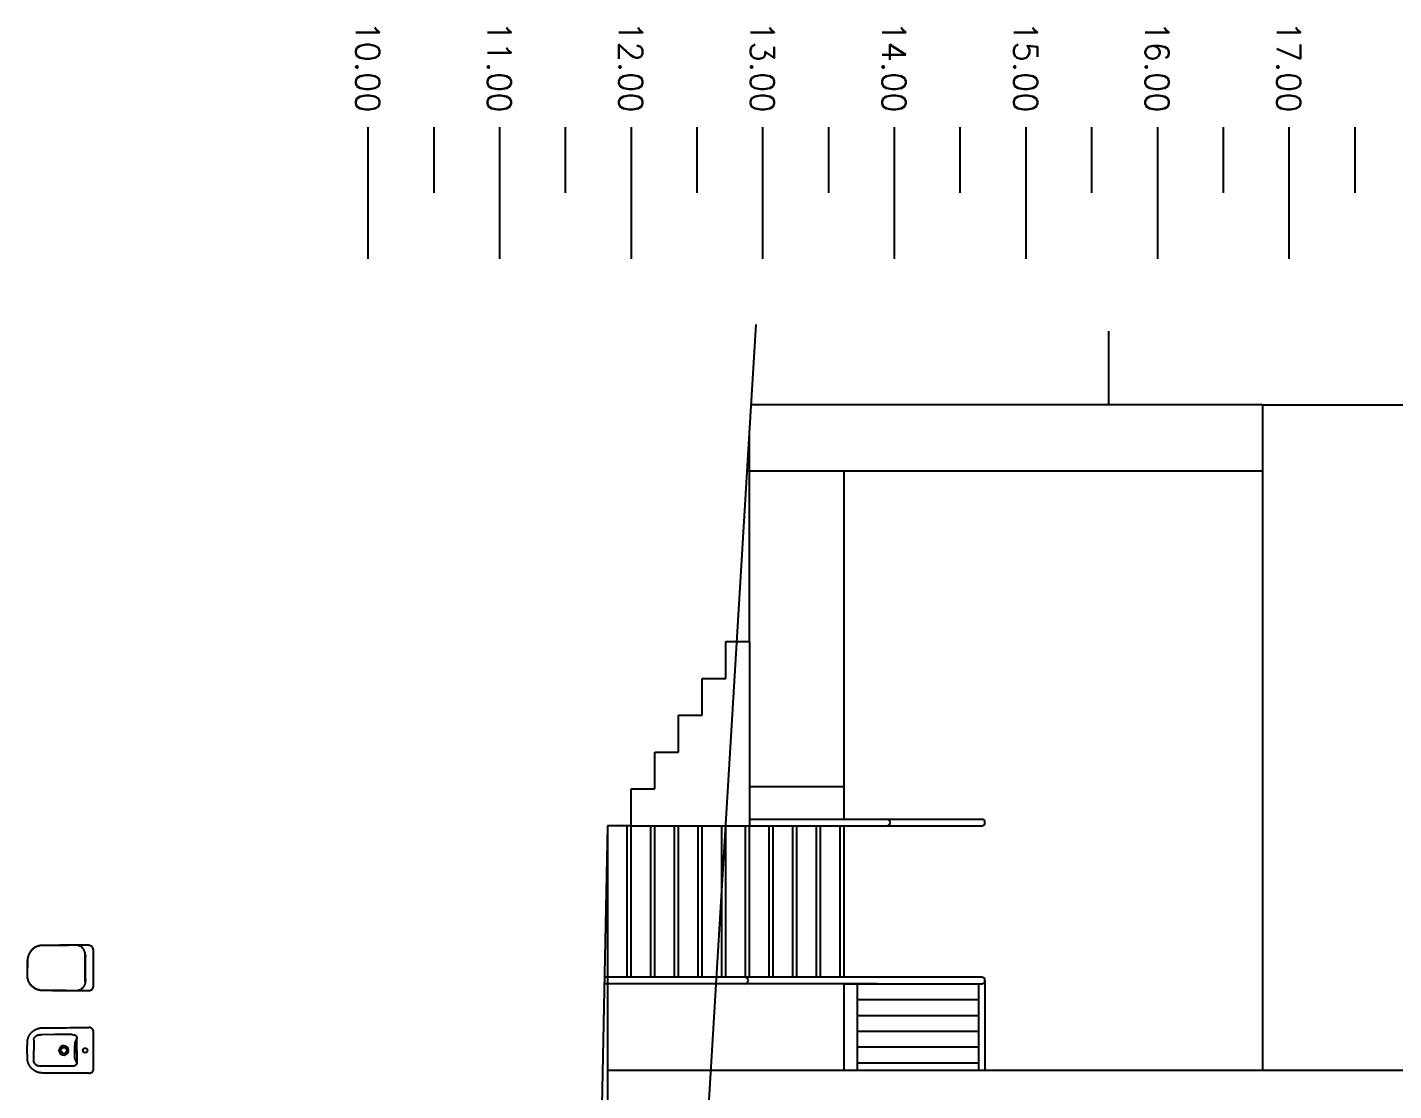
# Model space of a CAD drawing. Header units: millimetres. Extents: x 1778 to 2471, y 1406 to 1876.
# Drawn here: x 1854.64 to 1865.02, y 1685.31 to 1693.39 of the extents above; entities that cross this region are included whole.
import ezdxf

# ---------------------------------------------------------------- set-up
doc = ezdxf.new("R2010")
doc.units = ezdxf.units.MM
doc.linetypes.add('DASHED', pattern=[19.05, 12.7, -6.35])
for name, color, linetype in [('ARQ_CONSTRUIR_CORTE', 10, 'Continuous'), ('ARQ_CONSTRUIR_VISTA', 30, 'Continuous'), ('ARQ_DEMOLIR_CORTE', 2, 'Continuous'), ('ARQ_EXISNTENTE_VISTA', 9, 'Continuous'), ('ARQ_LINHA_CORTE', 4, 'Continuous'), ('ARQ_TEXTO', 3, 'Continuous')]:
    doc.layers.add(name, color=color, linetype=linetype)
doc.styles.add('ROMA1_20', font='romans.shx', dxfattribs={"height": 0.18})

msp = doc.modelspace()

# ---------------------------------------------------------------- linework, layer by layer
at = {"layer": 'ARQ_CONSTRUIR_CORTE'}
for p, q in [((1860.126, 1688.726), (1860.126, 1690.31)), ((1859.946, 1688.446), (1859.946, 1688.726)), ((1859.946, 1688.726), (1860.126, 1688.726)), ((1859.766, 1688.166), (1859.766, 1688.446)), ((1859.766, 1688.446), (1859.946, 1688.446)), ((1859.586, 1687.886), (1859.586, 1688.166)), ((1859.586, 1688.166), (1859.766, 1688.166)), ((1859.406, 1687.606), (1859.406, 1687.886)), ((1859.406, 1687.886), (1859.586, 1687.886)), ((1859.226, 1687.326), (1859.226, 1687.606)), ((1859.226, 1687.606), (1859.406, 1687.606)), ((1859.046, 1687.326), (1858.976, 1683.826)), ((1859.226, 1687.326), (1859.046, 1687.326))]:
    msp.add_line(p, q, dxfattribs=at)
at = {"layer": 'ARQ_CONSTRUIR_VISTA'}
for p, q in [((1860.846, 1687.376), (1860.846, 1690.02)), ((1860.126, 1688.726), (1860.126, 1687.326)), ((1860.126, 1687.626), (1860.846, 1687.626)), ((1859.046, 1687.326), (1859.046, 1680.324)), ((1859.196, 1686.176), (1859.196, 1687.326)), ((1859.226, 1686.176), (1859.226, 1687.326)), ((1859.226, 1687.326), (1861.026, 1687.326)), ((1859.376, 1686.176), (1859.376, 1687.326)), ((1859.406, 1686.176), (1859.406, 1687.326)), ((1859.556, 1686.176), (1859.556, 1687.326)), ((1859.586, 1686.176), (1859.586, 1687.326)), ((1859.736, 1686.176), (1859.736, 1687.326)), ((1859.766, 1686.176), (1859.766, 1687.326)), ((1859.916, 1686.176), (1859.916, 1687.326)), ((1859.946, 1686.176), (1859.946, 1687.326)), ((1860.096, 1686.176), (1860.096, 1687.326)), ((1860.126, 1687.376), (1861.891, 1687.376)), ((1860.126, 1686.176), (1860.126, 1687.326)), ((1860.276, 1686.176), (1860.276, 1687.326)), ((1860.306, 1686.176), (1860.306, 1687.326)), ((1860.456, 1686.176), (1860.456, 1687.326)), ((1860.486, 1686.176), (1860.486, 1687.326)), ((1860.636, 1686.176), (1860.636, 1687.326)), ((1860.666, 1686.176), (1860.666, 1687.326)), ((1860.816, 1686.176), (1860.816, 1687.326)), ((1860.846, 1686.176), (1860.846, 1687.326)), ((1860.846, 1687.326), (1861.891, 1687.326)), ((1855.14, 1686.106), (1855.14, 1686.385)), ((1854.638, 1686.188), (1854.638, 1686.303)), ((1855.077, 1686.349), (1855.077, 1686.349)), ((1855.077, 1686.349), (1855.077, 1686.349)), ((1855.077, 1686.348), (1855.077, 1686.348)), ((1855.077, 1686.348), (1855.077, 1686.348)), ((1855.077, 1686.347), (1855.078, 1686.347)), ((1855.078, 1686.331), (1855.077, 1686.331)), ((1855.079, 1686.346), (1855.079, 1686.333)), ((1861.891, 1686.176), (1859.022, 1686.176)), ((1855.078, 1686.161), (1855.077, 1686.161)), ((1855.077, 1686.144), (1855.077, 1686.144)), ((1855.077, 1686.143), (1855.077, 1686.144)), ((1855.077, 1686.144), (1855.078, 1686.144)), ((1855.077, 1686.142), (1855.077, 1686.142)), ((1855.077, 1686.142), (1855.077, 1686.142)), ((1855.079, 1686.159), (1855.079, 1686.146)), ((1861.096, 1686.126), (1859.022, 1686.126)), ((1860.846, 1685.466), (1860.846, 1686.126)), ((1860.846, 1686.126), (1861.891, 1686.126)), ((1860.946, 1685.466), (1860.946, 1686.126)), ((1861.866, 1686.126), (1861.866, 1685.466)), ((1861.916, 1686.151), (1861.916, 1685.466)), ((1860.946, 1686.006), (1861.866, 1686.006)), ((1860.946, 1685.886), (1861.866, 1685.886)), ((1855.14, 1685.48), (1855.14, 1685.759)), ((1860.946, 1685.766), (1861.866, 1685.766)), ((1854.687, 1685.697), (1854.687, 1685.62)), ((1854.998, 1685.582), (1854.998, 1685.657)), ((1855.015, 1685.712), (1855.001, 1685.686)), ((1855.015, 1685.62), (1855.015, 1685.712)), ((1860.946, 1685.646), (1861.866, 1685.646)), ((1854.687, 1685.542), (1854.687, 1685.62)), ((1855.015, 1685.528), (1855.001, 1685.553)), ((1855.015, 1685.62), (1855.015, 1685.528)), ((1865.656, 1685.466), (1859.046, 1685.466)), ((1860.946, 1685.526), (1861.866, 1685.526))]:
    msp.add_line(p, q, dxfattribs=at)
at = {"layer": 'ARQ_CONSTRUIR_VISTA', "linetype": 'DASHED', "ltscale": 0.005}
msp.add_line((1860.846, 1685.466), (1860.816, 1685.466), dxfattribs=at)
at = {"layer": 'ARQ_CONSTRUIR_VISTA', "flags": 128}
for points in [[(1854.638, 1686.303), (1854.638, 1686.28), (1854.638, 1686.263), (1854.638, 1686.257), (1854.638, 1686.246)], [(1854.638, 1686.188), (1854.638, 1686.211), (1854.638, 1686.229), (1854.638, 1686.234), (1854.638, 1686.246)], [(1854.977, 1685.74), (1854.847, 1685.74), (1854.744, 1685.739)], [(1855.011, 1685.633), (1855.01, 1685.633), (1855.01, 1685.634), (1855.01, 1685.635), (1855.009, 1685.635), (1855.009, 1685.634), (1855.009, 1685.634), (1855.009, 1685.633), (1855.008, 1685.632), (1855.008, 1685.63), (1855.008, 1685.628), (1855.008, 1685.626), (1855.008, 1685.624), (1855.008, 1685.622), (1855.007, 1685.62)], [(1855.007, 1685.62), (1855.008, 1685.617), (1855.008, 1685.615), (1855.008, 1685.613), (1855.008, 1685.611), (1855.008, 1685.609), (1855.008, 1685.608), (1855.009, 1685.607), (1855.009, 1685.606), (1855.009, 1685.605), (1855.009, 1685.605), (1855.01, 1685.605), (1855.01, 1685.605), (1855.01, 1685.606), (1855.01, 1685.606)], [(1855.01, 1685.606), (1855.011, 1685.607), (1855.011, 1685.609), (1855.011, 1685.61), (1855.011, 1685.612), (1855.012, 1685.614), (1855.012, 1685.616), (1855.012, 1685.619), (1855.012, 1685.621), (1855.012, 1685.623), (1855.012, 1685.625), (1855.011, 1685.627), (1855.011, 1685.629), (1855.011, 1685.631), (1855.011, 1685.632), (1855.011, 1685.633)], [(1854.977, 1685.499), (1854.847, 1685.5), (1854.744, 1685.5)]]:
    msp.add_lwpolyline(points, dxfattribs=at)
at = {"layer": 'ARQ_CONSTRUIR_VISTA'}
for centre, radius in [((1854.915, 1685.62), 0.023), ((1855.077, 1685.62), 0.0175)]:
    msp.add_circle(centre, radius, dxfattribs=at)
for centre, radius, start, end in [((1861.171, 1687.351), 0.025, 270, 90), ((1861.891, 1687.351), 0.025, 270, 90), ((1855.106, 1686.385), 0.0336, 0.0026, 49.1857), ((1855.062, 1686.323), 0.0181, 323.8694, 25.6675), ((1855.078, 1686.346), 0.0017, 0, 90), ((1855.078, 1686.333), 0.0017, 270, 0), ((1855.062, 1686.168), 0.0181, 334.3325, 35.8664), ((1860.091, 1686.151), 0.025, 270, 90), ((1861.891, 1686.151), 0.025, 270, 90), ((1855.078, 1686.159), 0.0017, 0, 90), ((1855.078, 1686.146), 0.0017, 270, 0), ((1855.106, 1686.106), 0.0336, 310.7915, 359.9959), ((1855.106, 1685.759), 0.0343, 0.1188, 90.5734), ((1854.915, 1685.62), 0.0357, 187.5833, 172.4167), ((1855.106, 1685.48), 0.0342, 269.4173, 359.8868)]:
    msp.add_arc(centre, radius, start, end, dxfattribs=at)
for points, knots in [([(1854.75, 1686.417), (1854.748, 1686.417), (1854.742, 1686.417), (1854.733, 1686.415), (1854.724, 1686.413), (1854.713, 1686.41), (1854.704, 1686.406), (1854.695, 1686.401), (1854.687, 1686.396), (1854.679, 1686.39), (1854.672, 1686.383), (1854.665, 1686.376), (1854.659, 1686.368), (1854.654, 1686.36), (1854.649, 1686.351), (1854.646, 1686.342), (1854.643, 1686.333), (1854.64, 1686.323), (1854.639, 1686.313), (1854.639, 1686.307), (1854.638, 1686.303)], [0, 0, 0, 0, 0.045687, 0.091373, 0.15284, 0.214444, 0.275914, 0.33116, 0.3866, 0.442041, 0.497288, 0.5529, 0.608712, 0.664523, 0.720132, 0.77556, 0.831189, 0.886816, 0.94224, 1, 1, 1, 1]), ([(1854.751, 1686.417), (1854.748, 1686.417), (1854.74, 1686.417), (1854.729, 1686.415), (1854.719, 1686.413), (1854.71, 1686.409), (1854.701, 1686.405), (1854.693, 1686.401), (1854.685, 1686.395), (1854.677, 1686.389), (1854.67, 1686.382), (1854.664, 1686.375), (1854.658, 1686.367), (1854.653, 1686.359), (1854.649, 1686.35), (1854.646, 1686.343), (1854.644, 1686.337), (1854.642, 1686.332), (1854.64, 1686.324), (1854.639, 1686.314), (1854.639, 1686.307), (1854.638, 1686.303)], [0, 0, 0, 0, 0.064076, 0.128152, 0.182605, 0.237253, 0.291901, 0.346353, 0.400788, 0.455417, 0.510045, 0.564479, 0.618842, 0.673399, 0.727956, 0.782319, 0.801115, 0.838782, 0.87645, 0.938225, 1, 1, 1, 1]), ([(1855.106, 1686.419), (1855.046, 1686.419), (1854.987, 1686.418), (1854.913, 1686.418), (1854.898, 1686.418), (1854.876, 1686.418), (1854.869, 1686.418), (1854.854, 1686.418), (1854.847, 1686.417), (1854.824, 1686.417), (1854.809, 1686.417), (1854.787, 1686.417), (1854.78, 1686.417), (1854.769, 1686.417), (1854.765, 1686.417), (1854.759, 1686.417), (1854.758, 1686.417), (1854.755, 1686.417), (1854.754, 1686.417), (1854.752, 1686.417), (1854.751, 1686.417), (1854.75, 1686.417)], [0, 0, 0, 0, 0.5, 0.5, 0.625, 0.625, 0.6875, 0.6875, 0.75, 0.75, 0.875, 0.875, 0.9375, 0.9375, 0.96875, 0.96875, 0.984375, 0.984375, 0.992187, 0.992187, 1, 1, 1, 1]), ([(1855.007, 1686.419), (1854.952, 1686.419), (1854.882, 1686.418), (1854.805, 1686.418), (1854.774, 1686.418), (1854.759, 1686.418), (1854.751, 1686.417)], [0, 0, 0, 0, 0.640999, 0.8205, 0.91025, 1, 1, 1, 1]), ([(1855.063, 1686.391), (1855.061, 1686.394), (1855.057, 1686.398), (1855.051, 1686.404), (1855.046, 1686.408), (1855.041, 1686.411), (1855.035, 1686.413), (1855.031, 1686.415), (1855.027, 1686.417), (1855.022, 1686.418), (1855.017, 1686.419), (1855.012, 1686.419), (1855.008, 1686.419), (1855.007, 1686.419)], [0, 0, 0, 0, 0.138223, 0.278821, 0.367674, 0.456527, 0.54796, 0.639392, 0.678655, 0.757222, 0.836217, 0.917868, 1, 1, 1, 1]), ([(1855.077, 1686.349), (1855.077, 1686.352), (1855.077, 1686.356), (1855.076, 1686.362), (1855.074, 1686.369), (1855.072, 1686.374), (1855.07, 1686.379), (1855.068, 1686.383), (1855.066, 1686.387), (1855.064, 1686.39), (1855.063, 1686.391)], [0, 0, 0, 0, 0.148406, 0.296799, 0.449987, 0.603115, 0.700621, 0.7981, 0.899091, 1, 1, 1, 1]), ([(1855.106, 1686.419), (1855.106, 1686.419), (1855.108, 1686.419), (1855.111, 1686.419), (1855.114, 1686.418), (1855.117, 1686.417), (1855.12, 1686.416), (1855.123, 1686.415), (1855.126, 1686.413), (1855.127, 1686.412), (1855.128, 1686.411)], [0, 0, 0, 0, 0.0851159, 0.2134022, 0.3486192, 0.4827037, 0.6175376, 0.7538046, 0.8895639, 1, 1, 1, 1]), ([(1855.077, 1686.348), (1855.077, 1686.348), (1855.077, 1686.349), (1855.077, 1686.349), (1855.077, 1686.349), (1855.077, 1686.349), (1855.077, 1686.349), (1855.077, 1686.349), (1855.077, 1686.349), (1855.077, 1686.349), (1855.077, 1686.349)], [0, 0, 0, 0, 0.493034, 0.802496, 0.868651, 0.912739, 0.956553, 0.974643, 0.989875, 1, 1, 1, 1]), ([(1855.077, 1686.349), (1855.077, 1686.349), (1855.077, 1686.349), (1855.077, 1686.349), (1855.077, 1686.349)], [0, 0, 0, 0, 0.215619, 1, 1, 1, 1]), ([(1855.077, 1686.349), (1855.077, 1686.349), (1855.077, 1686.349), (1855.077, 1686.349), (1855.077, 1686.349)], [0, 0, 0, 0, 0.115197, 1, 1, 1, 1]), ([(1855.077, 1686.349), (1855.077, 1686.349), (1855.077, 1686.349), (1855.077, 1686.349), (1855.077, 1686.349)], [0, 0, 0, 0, 0.822022, 1, 1, 1, 1]), ([(1855.077, 1686.348), (1855.077, 1686.333), (1855.077, 1686.304), (1855.077, 1686.27), (1855.077, 1686.25), (1855.077, 1686.246)], [0, 0, 0, 0, 0.432708, 0.865451, 1, 1, 1, 1]), ([(1855.077, 1686.246), (1855.077, 1686.261), (1855.077, 1686.29), (1855.077, 1686.324), (1855.077, 1686.343), (1855.077, 1686.348)], [0, 0, 0, 0, 0.432677, 0.865389, 1, 1, 1, 1]), ([(1854.75, 1686.075), (1854.748, 1686.075), (1854.742, 1686.075), (1854.733, 1686.076), (1854.724, 1686.079), (1854.713, 1686.082), (1854.704, 1686.086), (1854.695, 1686.091), (1854.687, 1686.096), (1854.679, 1686.102), (1854.672, 1686.109), (1854.665, 1686.116), (1854.659, 1686.124), (1854.654, 1686.132), (1854.649, 1686.141), (1854.646, 1686.15), (1854.643, 1686.159), (1854.64, 1686.168), (1854.639, 1686.178), (1854.639, 1686.185), (1854.638, 1686.188)], [0, 0, 0, 0, 0.045687, 0.091373, 0.15284, 0.214444, 0.275914, 0.33116, 0.3866, 0.442041, 0.497288, 0.5529, 0.608712, 0.664523, 0.720132, 0.77556, 0.831189, 0.886816, 0.94224, 1, 1, 1, 1]), ([(1854.751, 1686.074), (1854.748, 1686.074), (1854.74, 1686.075), (1854.729, 1686.077), (1854.72, 1686.079), (1854.71, 1686.082), (1854.702, 1686.086), (1854.693, 1686.091), (1854.685, 1686.097), (1854.677, 1686.103), (1854.67, 1686.109), (1854.664, 1686.117), (1854.658, 1686.124), (1854.653, 1686.133), (1854.649, 1686.141), (1854.646, 1686.148), (1854.644, 1686.155), (1854.642, 1686.16), (1854.64, 1686.168), (1854.639, 1686.177), (1854.639, 1686.185), (1854.638, 1686.188)], [0, 0, 0, 0, 0.063756, 0.128149, 0.181914, 0.23568, 0.291017, 0.346353, 0.400105, 0.453858, 0.50917, 0.564483, 0.618166, 0.671849, 0.727087, 0.782325, 0.80112, 0.838722, 0.876453, 0.937942, 1, 1, 1, 1]), ([(1855.077, 1686.144), (1855.077, 1686.158), (1855.077, 1686.188), (1855.077, 1686.222), (1855.077, 1686.241), (1855.077, 1686.246)], [0, 0, 0, 0, 0.432708, 0.865451, 1, 1, 1, 1]), ([(1855.077, 1686.246), (1855.077, 1686.231), (1855.077, 1686.202), (1855.077, 1686.168), (1855.077, 1686.148), (1855.077, 1686.144)], [0, 0, 0, 0, 0.4326773, 0.8653891, 1, 1, 1, 1]), ([(1855.106, 1686.073), (1855.046, 1686.073), (1854.987, 1686.073), (1854.913, 1686.074), (1854.898, 1686.074), (1854.876, 1686.074), (1854.869, 1686.074), (1854.854, 1686.074), (1854.847, 1686.074), (1854.824, 1686.074), (1854.809, 1686.074), (1854.787, 1686.075), (1854.78, 1686.075), (1854.769, 1686.075), (1854.765, 1686.075), (1854.759, 1686.075), (1854.758, 1686.075), (1854.755, 1686.075), (1854.754, 1686.075), (1854.752, 1686.075), (1854.751, 1686.075), (1854.75, 1686.075)], [0, 0, 0, 0, 0.5, 0.5, 0.625, 0.625, 0.6875, 0.6875, 0.75, 0.75, 0.875, 0.875, 0.9375, 0.9375, 0.96875, 0.96875, 0.984375, 0.984375, 0.992187, 0.992187, 1, 1, 1, 1]), ([(1855.007, 1686.072), (1854.952, 1686.073), (1854.882, 1686.073), (1854.805, 1686.074), (1854.774, 1686.074), (1854.759, 1686.074), (1854.751, 1686.074)], [0, 0, 0, 0, 0.640999, 0.8205, 0.91025, 1, 1, 1, 1]), ([(1855.063, 1686.101), (1855.061, 1686.098), (1855.057, 1686.093), (1855.051, 1686.088), (1855.044, 1686.083), (1855.037, 1686.079), (1855.032, 1686.077), (1855.027, 1686.075), (1855.022, 1686.074), (1855.017, 1686.073), (1855.012, 1686.073), (1855.008, 1686.072), (1855.007, 1686.072)], [0, 0, 0, 0, 0.139423, 0.278846, 0.398888, 0.519312, 0.639354, 0.678622, 0.757411, 0.8362, 0.9181, 1, 1, 1, 1]), ([(1855.077, 1686.142), (1855.077, 1686.14), (1855.077, 1686.136), (1855.076, 1686.129), (1855.074, 1686.123), (1855.072, 1686.117), (1855.07, 1686.112), (1855.068, 1686.108), (1855.066, 1686.104), (1855.064, 1686.102), (1855.063, 1686.101)], [0, 0, 0, 0, 0.148406, 0.296799, 0.449987, 0.603115, 0.700621, 0.7981, 0.899091, 1, 1, 1, 1]), ([(1855.077, 1686.143), (1855.077, 1686.143), (1855.077, 1686.143), (1855.077, 1686.143), (1855.077, 1686.143), (1855.077, 1686.142), (1855.077, 1686.142), (1855.077, 1686.142), (1855.077, 1686.142), (1855.077, 1686.142), (1855.077, 1686.142)], [0, 0, 0, 0, 0.493034, 0.802496, 0.868651, 0.912739, 0.956553, 0.974643, 0.989875, 1, 1, 1, 1]), ([(1855.077, 1686.143), (1855.077, 1686.143), (1855.077, 1686.143), (1855.077, 1686.143), (1855.077, 1686.142)], [0, 0, 0, 0, 0.115197, 1, 1, 1, 1]), ([(1855.077, 1686.142), (1855.077, 1686.142), (1855.077, 1686.142), (1855.077, 1686.142), (1855.077, 1686.142)], [0, 0, 0, 0, 0.215619, 1, 1, 1, 1]), ([(1855.077, 1686.142), (1855.077, 1686.142), (1855.077, 1686.142), (1855.077, 1686.142), (1855.077, 1686.142)], [0, 0, 0, 0, 0.822022, 1, 1, 1, 1]), ([(1855.128, 1686.081), (1855.127, 1686.08), (1855.126, 1686.079), (1855.125, 1686.078), (1855.124, 1686.078), (1855.124, 1686.077), (1855.123, 1686.077), (1855.121, 1686.076), (1855.119, 1686.075), (1855.116, 1686.074), (1855.115, 1686.074), (1855.114, 1686.074), (1855.114, 1686.073), (1855.113, 1686.073), (1855.112, 1686.073), (1855.11, 1686.073), (1855.108, 1686.073), (1855.106, 1686.073)], [0, 0, 0, 0, 0.125, 0.125, 0.1875, 0.1875, 0.25, 0.25, 0.5, 0.5, 0.625, 0.625, 0.6875, 0.6875, 0.75, 0.75, 1, 1, 1, 1]), ([(1854.637, 1685.62), (1854.637, 1685.624), (1854.637, 1685.635), (1854.637, 1685.651), (1854.638, 1685.666), (1854.638, 1685.675), (1854.638, 1685.683), (1854.638, 1685.689), (1854.639, 1685.694), (1854.64, 1685.7), (1854.641, 1685.705), (1854.643, 1685.711), (1854.645, 1685.716), (1854.647, 1685.722), (1854.65, 1685.727), (1854.652, 1685.733), (1854.655, 1685.738), (1854.659, 1685.743), (1854.662, 1685.748), (1854.666, 1685.752), (1854.67, 1685.757), (1854.675, 1685.761), (1854.679, 1685.765), (1854.684, 1685.769), (1854.689, 1685.772), (1854.694, 1685.775), (1854.7, 1685.778), (1854.705, 1685.781), (1854.711, 1685.783), (1854.716, 1685.785), (1854.722, 1685.787), (1854.728, 1685.789), (1854.734, 1685.79), (1854.74, 1685.791), (1854.746, 1685.791), (1854.752, 1685.791), (1854.759, 1685.792), (1854.769, 1685.791), (1854.783, 1685.792), (1854.867, 1685.792), (1854.974, 1685.793), (1855.076, 1685.793), (1855.105, 1685.793)], [0, 0, 0, 0, 0.020263, 0.059676, 0.079211, 0.096104, 0.107337, 0.117504, 0.126793, 0.135702, 0.144854, 0.154974, 0.165128, 0.175313, 0.185526, 0.195758, 0.206002, 0.216248, 0.226486, 0.236706, 0.246906, 0.257073, 0.267297, 0.277566, 0.287865, 0.298179, 0.30849, 0.318781, 0.329038, 0.339248, 0.349371, 0.359576, 0.369748, 0.379928, 0.390134, 0.400282, 0.412393, 0.42728, 0.451853, 0.481208, 0.852765, 1, 1, 1, 1]), ([(1854.687, 1685.702), (1854.687, 1685.704), (1854.687, 1685.705), (1854.688, 1685.709), (1854.689, 1685.71), (1854.69, 1685.714), (1854.691, 1685.716), (1854.692, 1685.718), (1854.693, 1685.719), (1854.694, 1685.72), (1854.694, 1685.721)], [0, 0, 0, 0, 0.25, 0.25, 0.5, 0.5, 0.75, 0.875, 0.875, 1, 1, 1, 1]), ([(1854.694, 1685.721), (1854.697, 1685.725), (1854.701, 1685.728), (1854.706, 1685.732), (1854.708, 1685.733), (1854.713, 1685.735), (1854.715, 1685.736), (1854.72, 1685.738), (1854.722, 1685.738), (1854.727, 1685.739), (1854.729, 1685.739), (1854.733, 1685.739), (1854.734, 1685.74), (1854.736, 1685.74), (1854.736, 1685.74), (1854.737, 1685.74), (1854.737, 1685.74), (1854.737, 1685.74), (1854.737, 1685.74), (1854.738, 1685.74), (1854.738, 1685.739), (1854.741, 1685.739), (1854.742, 1685.739), (1854.744, 1685.739)], [0, 0, 0, 0, 0.25, 0.25, 0.375, 0.375, 0.5, 0.5, 0.625, 0.625, 0.75, 0.75, 0.8125, 0.8125, 0.828125, 0.828125, 0.835938, 0.835938, 0.84375, 0.84375, 0.875, 0.875, 1, 1, 1, 1]), ([(1854.977, 1685.74), (1854.981, 1685.741), (1854.986, 1685.74), (1854.992, 1685.739), (1854.994, 1685.738), (1854.998, 1685.737), (1855, 1685.736), (1855.004, 1685.733), (1855.006, 1685.732), (1855.009, 1685.729), (1855.01, 1685.727), (1855.012, 1685.723), (1855.013, 1685.721), (1855.014, 1685.716), (1855.015, 1685.714), (1855.015, 1685.712)], [0, 0, 0, 0, 0.25, 0.25, 0.375, 0.375, 0.5, 0.5, 0.625, 0.625, 0.75, 0.75, 0.875, 0.875, 1, 1, 1, 1]), ([(1855.001, 1685.686), (1855.001, 1685.686), (1855.001, 1685.685), (1855.001, 1685.684), (1855, 1685.684), (1855, 1685.683), (1855, 1685.683), (1855, 1685.683), (1855, 1685.682), (1855, 1685.681), (1855, 1685.68), (1854.999, 1685.679), (1854.999, 1685.678), (1854.999, 1685.677), (1854.999, 1685.676), (1854.999, 1685.674), (1854.999, 1685.673), (1854.999, 1685.671), (1854.999, 1685.67), (1854.998, 1685.668), (1854.998, 1685.668), (1854.998, 1685.665), (1854.998, 1685.664), (1854.998, 1685.661), (1854.998, 1685.659), (1854.998, 1685.657)], [0, 0, 0, 0, 0.125, 0.125, 0.1875, 0.1875, 0.21875, 0.21875, 0.25, 0.25, 0.375, 0.375, 0.4375, 0.4375, 0.5, 0.5, 0.625, 0.625, 0.6875, 0.6875, 0.75, 0.75, 0.875, 0.875, 1, 1, 1, 1]), ([(1855.105, 1685.446), (1855.069, 1685.446), (1854.98, 1685.447), (1854.872, 1685.447), (1854.795, 1685.448), (1854.766, 1685.448), (1854.755, 1685.448), (1854.748, 1685.448), (1854.742, 1685.449), (1854.736, 1685.449), (1854.73, 1685.45), (1854.724, 1685.452), (1854.718, 1685.453), (1854.712, 1685.455), (1854.707, 1685.458), (1854.701, 1685.46), (1854.696, 1685.463), (1854.691, 1685.466), (1854.686, 1685.47), (1854.681, 1685.473), (1854.676, 1685.477), (1854.672, 1685.481), (1854.668, 1685.486), (1854.664, 1685.49), (1854.66, 1685.495), (1854.657, 1685.5), (1854.653, 1685.505), (1854.65, 1685.51), (1854.648, 1685.516), (1854.645, 1685.521), (1854.643, 1685.527), (1854.642, 1685.533), (1854.64, 1685.538), (1854.639, 1685.544), (1854.638, 1685.549), (1854.638, 1685.555), (1854.638, 1685.561), (1854.638, 1685.569), (1854.638, 1685.581), (1854.637, 1685.598), (1854.637, 1685.612), (1854.637, 1685.62)], [0, 0, 0, 0, 0.185865, 0.44965, 0.549538, 0.580838, 0.595438, 0.606577, 0.6164, 0.626903, 0.637078, 0.647253, 0.657459, 0.667728, 0.677898, 0.688068, 0.698289, 0.708549, 0.718835, 0.729132, 0.73942, 0.749684, 0.759908, 0.770077, 0.780243, 0.790457, 0.800699, 0.810958, 0.821226, 0.831491, 0.841745, 0.851983, 0.862198, 0.871089, 0.880361, 0.890011, 0.900603, 0.912622, 0.927179, 0.961779, 1, 1, 1, 1]), ([(1855.001, 1685.553), (1855.001, 1685.554), (1855.001, 1685.554), (1855.001, 1685.555), (1855, 1685.556), (1855, 1685.556), (1855, 1685.556), (1855, 1685.557), (1855, 1685.557), (1855, 1685.558), (1855, 1685.559), (1854.999, 1685.561), (1854.999, 1685.561), (1854.999, 1685.563), (1854.999, 1685.563), (1854.999, 1685.565), (1854.999, 1685.567), (1854.999, 1685.569), (1854.999, 1685.569), (1854.998, 1685.571), (1854.998, 1685.572), (1854.998, 1685.574), (1854.998, 1685.576), (1854.998, 1685.579), (1854.998, 1685.581), (1854.998, 1685.582)], [0, 0, 0, 0, 0.125, 0.125, 0.1875, 0.1875, 0.21875, 0.21875, 0.25, 0.25, 0.375, 0.375, 0.4375, 0.4375, 0.5, 0.5, 0.625, 0.625, 0.6875, 0.6875, 0.75, 0.75, 0.875, 0.875, 1, 1, 1, 1]), ([(1854.694, 1685.519), (1854.694, 1685.519), (1854.694, 1685.519), (1854.693, 1685.52), (1854.693, 1685.52), (1854.693, 1685.521), (1854.692, 1685.521), (1854.692, 1685.522), (1854.692, 1685.522), (1854.692, 1685.523), (1854.691, 1685.523), (1854.691, 1685.524), (1854.691, 1685.524), (1854.69, 1685.525), (1854.69, 1685.525), (1854.69, 1685.526), (1854.69, 1685.526), (1854.69, 1685.527), (1854.689, 1685.528), (1854.689, 1685.528), (1854.689, 1685.529), (1854.689, 1685.529), (1854.689, 1685.53), (1854.688, 1685.53), (1854.688, 1685.531), (1854.688, 1685.531), (1854.688, 1685.532), (1854.688, 1685.532), (1854.688, 1685.533), (1854.688, 1685.534), (1854.687, 1685.534), (1854.687, 1685.535), (1854.687, 1685.535), (1854.687, 1685.536), (1854.687, 1685.536), (1854.687, 1685.537), (1854.687, 1685.537), (1854.687, 1685.537)], [0, 0, 0, 0, 0.031172, 0.062161, 0.092969, 0.123598, 0.154049, 0.184326, 0.21443, 0.244364, 0.27413, 0.303731, 0.333169, 0.362448, 0.391571, 0.42054, 0.449358, 0.47803, 0.506558, 0.534946, 0.563198, 0.591317, 0.619307, 0.647172, 0.674916, 0.702543, 0.730058, 0.757465, 0.784768, 0.811971, 0.839079, 0.866098, 0.89303, 0.919882, 0.946658, 0.973362, 1, 1, 1, 1]), ([(1854.744, 1685.5), (1854.744, 1685.5), (1854.744, 1685.5), (1854.743, 1685.5), (1854.743, 1685.5), (1854.742, 1685.5), (1854.741, 1685.5), (1854.741, 1685.5), (1854.74, 1685.5), (1854.74, 1685.5), (1854.739, 1685.5), (1854.738, 1685.5), (1854.738, 1685.5), (1854.736, 1685.5), (1854.735, 1685.5), (1854.734, 1685.5), (1854.731, 1685.5), (1854.728, 1685.5), (1854.724, 1685.501), (1854.721, 1685.502), (1854.718, 1685.502), (1854.716, 1685.503), (1854.715, 1685.503), (1854.714, 1685.504), (1854.713, 1685.504), (1854.711, 1685.505), (1854.71, 1685.505), (1854.709, 1685.506), (1854.708, 1685.506), (1854.707, 1685.507), (1854.706, 1685.508), (1854.705, 1685.508), (1854.704, 1685.509), (1854.703, 1685.51), (1854.702, 1685.511), (1854.701, 1685.511), (1854.7, 1685.512), (1854.699, 1685.513), (1854.698, 1685.514), (1854.697, 1685.515), (1854.696, 1685.516), (1854.696, 1685.517), (1854.695, 1685.518), (1854.694, 1685.518), (1854.694, 1685.519)], [0, 0, 0, 0, 0.008823, 0.017992, 0.02751, 0.03738, 0.047606, 0.058191, 0.069137, 0.08045, 0.092131, 0.099716, 0.1195, 0.13098, 0.158549, 0.18889, 0.217461, 0.288406, 0.356771, 0.422423, 0.485237, 0.508719, 0.53211, 0.555409, 0.578616, 0.60173, 0.624748, 0.647669, 0.670493, 0.693217, 0.71584, 0.73836, 0.760776, 0.783085, 0.805287, 0.827379, 0.849359, 0.871228, 0.892982, 0.91462, 0.936142, 0.957547, 0.978833, 1, 1, 1, 1]), ([(1855.015, 1685.528), (1855.015, 1685.528), (1855.015, 1685.527), (1855.015, 1685.527), (1855.014, 1685.527), (1855.014, 1685.526), (1855.014, 1685.526), (1855.014, 1685.525), (1855.014, 1685.525), (1855.014, 1685.524), (1855.014, 1685.524), (1855.014, 1685.524), (1855.014, 1685.523), (1855.014, 1685.523), (1855.014, 1685.522), (1855.014, 1685.522), (1855.014, 1685.521), (1855.014, 1685.521), (1855.014, 1685.521), (1855.013, 1685.52), (1855.013, 1685.52), (1855.013, 1685.519), (1855.013, 1685.519), (1855.013, 1685.518), (1855.013, 1685.518), (1855.013, 1685.517), (1855.012, 1685.517), (1855.012, 1685.517), (1855.012, 1685.516), (1855.012, 1685.516), (1855.012, 1685.515), (1855.011, 1685.515), (1855.011, 1685.514), (1855.01, 1685.512), (1855.008, 1685.51), (1855.006, 1685.508), (1855.004, 1685.507), (1855.002, 1685.505), (1855, 1685.504), (1854.998, 1685.503), (1854.996, 1685.502), (1854.994, 1685.501), (1854.993, 1685.501), (1854.991, 1685.5), (1854.991, 1685.5), (1854.99, 1685.5), (1854.99, 1685.5), (1854.989, 1685.5), (1854.988, 1685.5), (1854.988, 1685.5), (1854.987, 1685.5), (1854.987, 1685.499), (1854.986, 1685.499), (1854.986, 1685.499), (1854.985, 1685.499), (1854.985, 1685.499), (1854.984, 1685.499), (1854.983, 1685.499), (1854.981, 1685.499), (1854.978, 1685.499), (1854.977, 1685.499), (1854.977, 1685.499)], [0, 0, 0, 0, 0.007222, 0.014473, 0.021755, 0.029072, 0.036427, 0.043823, 0.051262, 0.058748, 0.066284, 0.073873, 0.081517, 0.089219, 0.096982, 0.104808, 0.1127, 0.120661, 0.128692, 0.136797, 0.144977, 0.153235, 0.161573, 0.169993, 0.178497, 0.187087, 0.195765, 0.204533, 0.213393, 0.222346, 0.231394, 0.240539, 0.249782, 0.294943, 0.343148, 0.394535, 0.44922, 0.507297, 0.544692, 0.58766, 0.636209, 0.680155, 0.714787, 0.740103, 0.756102, 0.762783, 0.774619, 0.786124, 0.797299, 0.808144, 0.818658, 0.828843, 0.838699, 0.848226, 0.857425, 0.866295, 0.874838, 0.883055, 0.943157, 0.996884, 1, 1, 1, 1])]:
    msp.add_open_spline(points, degree=3, knots=knots, dxfattribs=at)
for points in [[(1854.687, 1685.697), (1854.687, 1685.699), (1854.687, 1685.7), (1854.687, 1685.702)], [(1854.687, 1685.537), (1854.687, 1685.539), (1854.687, 1685.541), (1854.687, 1685.542)], [(1854.88, 1685.615), (1854.88, 1685.617), (1854.879, 1685.62), (1854.88, 1685.623), (1854.88, 1685.624)]]:
    msp.add_open_spline(points, degree=3, dxfattribs=at)
at = {"layer": 'ARQ_DEMOLIR_CORTE'}
for p, q in [((1859.556, 1680.915), (1860.126, 1690.31)), ((1860.126, 1690.02), (1860.108, 1690.02))]:
    msp.add_line(p, q, dxfattribs=at)
at = {"layer": 'ARQ_EXISNTENTE_VISTA'}
for p, q in [((1862.858, 1690.524), (1862.858, 1691.085)), ((1864.026, 1690.524), (1860.139, 1690.524)), ((1864.026, 1690.524), (1864.026, 1690.02)), ((1864.026, 1690.524), (1865.656, 1690.524)), ((1864.026, 1690.02), (1860.126, 1690.02)), ((1864.026, 1690.02), (1864.026, 1685.466))]:
    msp.add_line(p, q, dxfattribs=at)
at = {"layer": 'ARQ_LINHA_CORTE'}
msp.add_line((1860.126, 1690.31), (1860.176, 1691.135), dxfattribs=at)
at = {"layer": 'ARQ_TEXTO'}
for p, q in [((1857.226, 1692.635), (1857.226, 1691.635)), ((1857.726, 1692.635), (1857.726, 1692.135)), ((1858.226, 1692.635), (1858.226, 1691.635)), ((1858.726, 1692.635), (1858.726, 1692.135)), ((1859.226, 1692.635), (1859.226, 1691.635)), ((1859.726, 1692.635), (1859.726, 1692.135)), ((1860.226, 1692.635), (1860.226, 1691.635)), ((1860.726, 1692.635), (1860.726, 1692.135)), ((1861.226, 1692.635), (1861.226, 1691.635)), ((1861.726, 1692.635), (1861.726, 1692.135)), ((1862.226, 1692.635), (1862.226, 1691.635)), ((1862.726, 1692.635), (1862.726, 1692.135)), ((1863.226, 1692.635), (1863.226, 1691.635)), ((1863.726, 1692.635), (1863.726, 1692.135)), ((1864.226, 1692.635), (1864.226, 1691.635)), ((1864.726, 1692.635), (1864.726, 1692.135))]:
    msp.add_line(p, q, dxfattribs=at)

# ---------------------------------------------------------------- texts
at = {"layer": 'ARQ_TEXTO', "style": 'ROMA1_20'}
for s, p in [('10.00', (1857.134, 1693.439)), ('11.00', (1858.134, 1693.439)), ('12.00', (1859.134, 1693.439)), ('13.00', (1860.134, 1693.439)), ('14.00', (1861.134, 1693.439)), ('15.00', (1862.134, 1693.439)), ('16.00', (1863.134, 1693.439)), ('17.00', (1864.134, 1693.439))]:
    msp.add_text(s, height=0.18, rotation=270, dxfattribs=at).set_placement(p)

doc.saveas('drawing.dxf')
